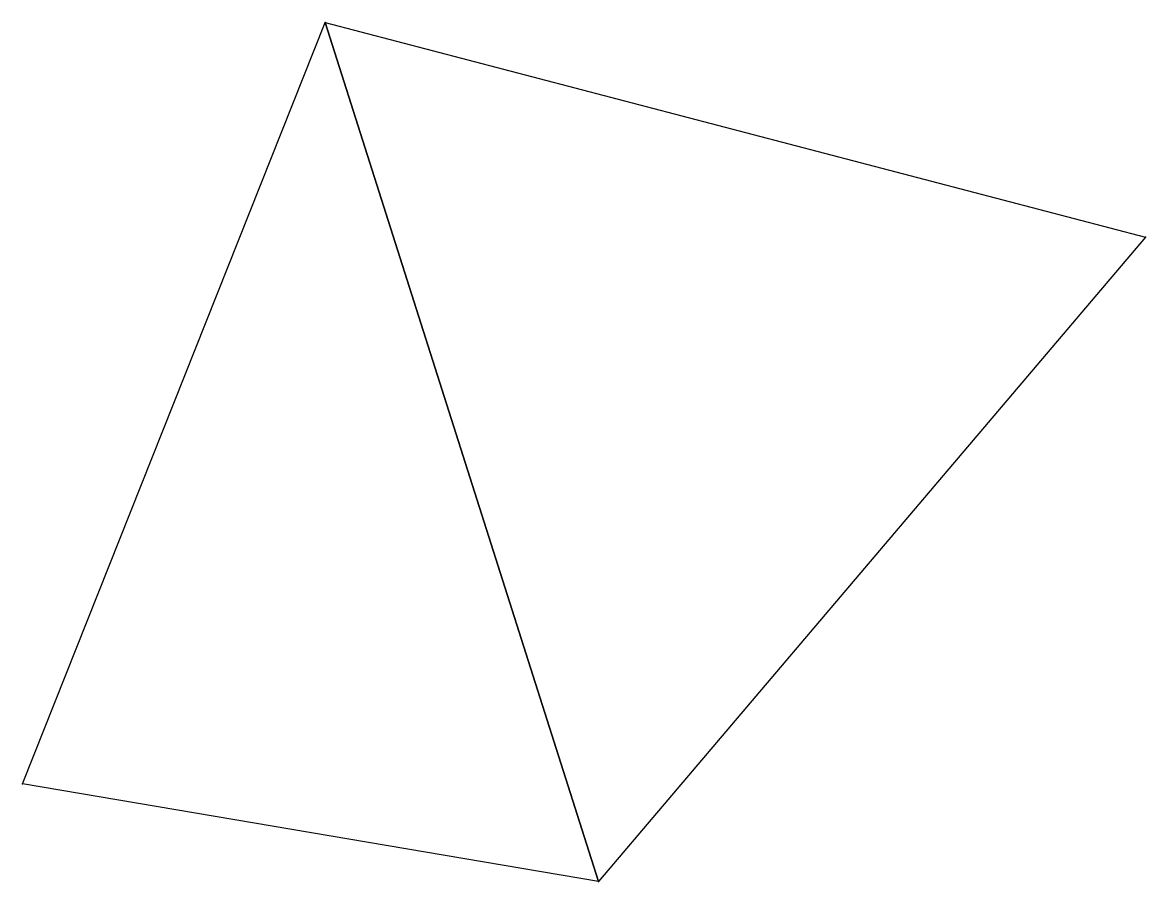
# Model space of a CAD drawing. Header units: millimetres. Extents: x 8.1 to 46.9, y 16.3 to 46.1.
import ezdxf

# ---------------------------------------------------------------- set-up
doc = ezdxf.new("R2010")
doc.units = ezdxf.units.MM

msp = doc.modelspace()

# ---------------------------------------------------------------- linework, layer by layer
for p in [(18.536, 46.089), (18.536, 46.089), (46.926, 38.653), (8.059, 19.726), (27.999, 16.346)]:
    msp.add_point(p)

# ---------------------------------------------------------------- meshes
mesh = msp.add_polyface()
corners = [(8.059, 19.726), (18.536, 46.089), (46.926, 38.653), (27.999, 16.346)]
mesh.append_faces([[corners[k] for k in face] for face in [(0, 1, 3), (1, 2, 3)]])

doc.saveas('drawing.dxf')
